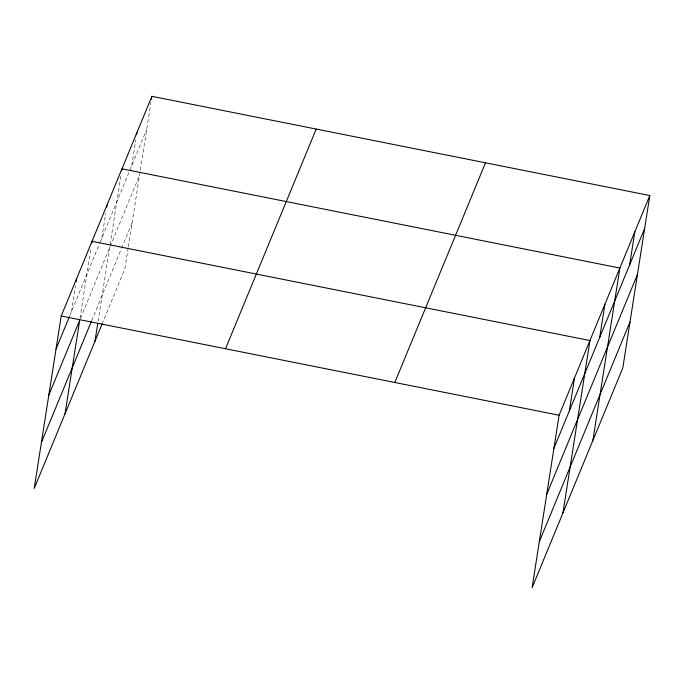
<?xml version="1.0" encoding="UTF-8"?>
<svg xmlns="http://www.w3.org/2000/svg" width="684" height="684" viewBox="0 0 684 684"><rect width="100%" height="100%" fill="white"/><g stroke="black" fill="none" stroke-linecap="round" stroke-linejoin="round"><path stroke-width="0.51" stroke-dasharray="3.42 2.56" d="M71.452 311.673L75.488 285.886M79.994 318.248L91.075 247.505M101.839 238.083L105.712 213.322M98.077 321.394L121 175.01M131.764 165.588L135.808 139.792M128.173 247.856L124.898 268.769L102.651 322.651M128.335 246.804L150.933 102.514M69.828 315.606L99.813 242.982M100.223 241.999L146.735 129.336M80.473 318.385L139.527 175.352M91.656 320.728L121.179 249.207M121.59 248.224L132.106 222.753"/><path stroke-width="1.03" d="M649.8 195.547L559.102 415.231L532.101 587.676L622.799 367.992L649.8 195.547L151.899 96.324L61.201 316.008L34.2 488.453L102.249 323.635M76.138 281.757L76.625 278.662M65.04 413.76L79.669 320.343L48.829 395.036M91.716 243.384L92.041 241.315L589.941 340.538L562.932 512.983M106.687 207.132L107.003 205.072M94.965 341.265L97.752 323.489M121.649 170.88L121.974 168.82L619.866 268.043L592.866 440.487M136.612 134.637L136.937 132.568M151.421 99.419L151.899 96.324M569.353 410.896L574.517 377.884M599.731 337.306L604.904 304.286M629.665 264.802L634.837 231.791M56.037 349.02L69.426 316.589M41.408 442.445L91.254 321.702M225.515 348.754L316.205 129.062M394.796 382.493L485.495 162.801M553.929 448.242L644.627 228.559M546.73 494.258L637.428 274.566M539.3 541.668L629.998 321.976M61.201 316.008L559.102 415.231"/></g></svg>
